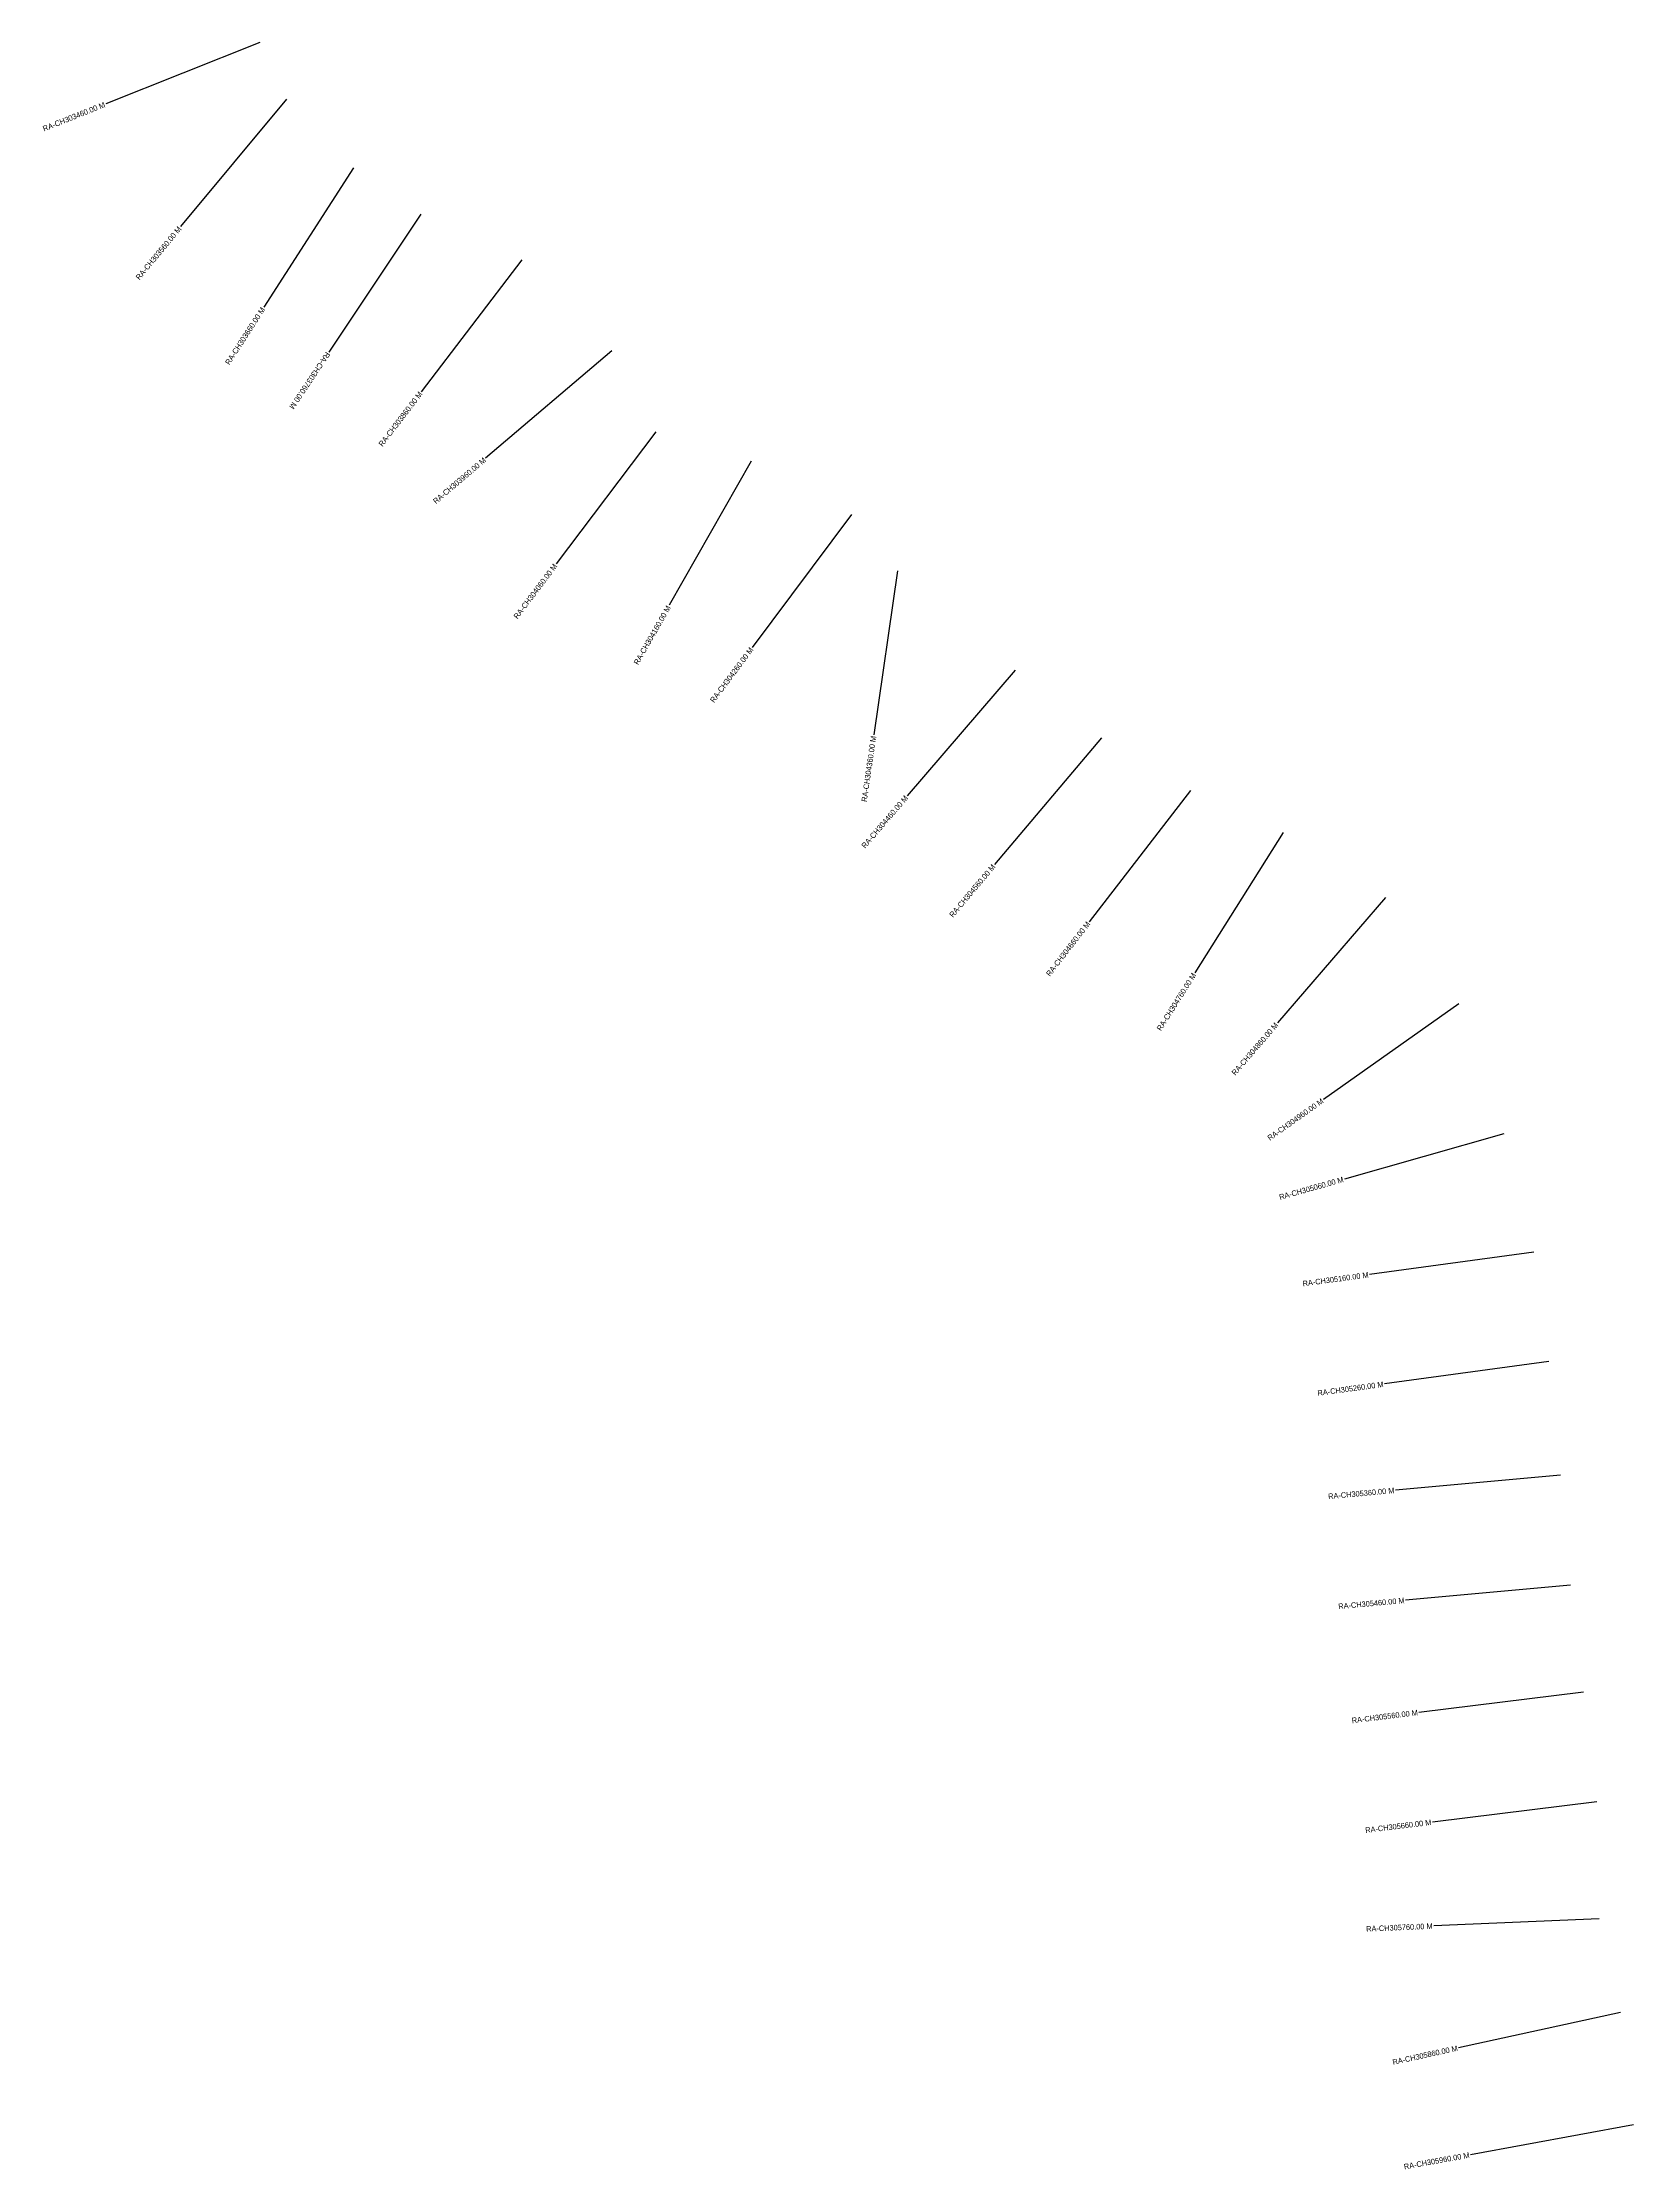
# Model space of a CAD drawing. Header units: metres. Extents: x 283146 to 296257, y 2012441 to 2016346.
# Drawn here: x 284922 to 286362, y 2012441 to 2014367 of the extents above; entities that cross this region are included whole.
import ezdxf
from ezdxf.enums import TextEntityAlignment as Align

# ---------------------------------------------------------------- set-up
doc = ezdxf.new("R2010")
doc.units = ezdxf.units.M
doc.layers.add('CS', color=134, linetype='Continuous')
doc.layers.add('CSMark', color=6, linetype='Continuous')

msp = doc.modelspace()

# ---------------------------------------------------------------- linework, layer by layer
at = {"layer": 'CS'}
for p, q in [((285118.5, 2014366.8), (284979.2, 2014311.2)), ((285142.6, 2014315.5), (285046.8, 2014200.1)), ((285203.4, 2014253.3), (285122.1, 2014127.2)), ((285264.3, 2014211.4), (285181.1, 2014086.6)), ((285355.8, 2014169.9), (285264.8, 2014050.7)), ((285437.2, 2014087.6), (285323, 2013990.4)), ((285477.2, 2014014.4), (285386.8, 2013894.8)), ((285563.4, 2013987.8), (285489.2, 2013857.4)), ((285654.3, 2013939.4), (285564.4, 2013819.2)), ((285695.8, 2013888.4), (285674.3, 2013740)), ((285802.4, 2013798.6), (285704.5, 2013684.9)), ((285880.4, 2013737.2), (285783.6, 2013622.6)), ((285961.1, 2013689.5), (285869.3, 2013570.9)), ((286044.9, 2013651.5), (285964.9, 2013524.6)), ((286137.7, 2013592.8), (286039.7, 2013479.2)), ((286203.8, 2013496.6), (286081.4, 2013409.8)), ((286244.7, 2013378.7), (286100.4, 2013337.9)), ((286271.8, 2013271.7), (286123.2, 2013251.5)), ((286285.3, 2013172.7), (286136.7, 2013152.4)), ((286296, 2013069.9), (286146.6, 2013056.2)), ((286305.1, 2012970.4), (286155.8, 2012956.6)), ((286316.7, 2012873.3), (286167.8, 2012855.1)), ((286328.9, 2012774), (286180, 2012755.8)), ((286331.1, 2012668.3), (286181.2, 2012661.8)), ((286350.3, 2012583.4), (286203.7, 2012551.5)), ((286362, 2012481.7), (286214.5, 2012454.7))]:
    msp.add_line(p, q, dxfattribs=at)

# ---------------------------------------------------------------- texts
at = {"layer": 'CSMark'}
for s, rotation, p in [('RA-CH303460.00 M', 21.7562, (284978.3, 2014310.8)), ('RA-CH303560.00 M', 50.2845, (285046.2, 2014199.3)), ('RA-CH303660.00 M', 57.1782, (285121.6, 2014126.4)), ('RA-CH303860.00 M', 52.6329, (285264.2, 2014049.9)), ('RA-CH303960.00 M', 40.3999, (285322.3, 2013989.7)), ('RA-CH304060.00 M', 52.9021, (285386.2, 2013894)), ('RA-CH304160.00 M', 60.361, (285488.7, 2013856.5)), ('RA-CH304260.00 M', 53.2092, (285563.8, 2013818.4)), ('RA-CH304360.00 M', 81.7513, (285674.2, 2013739)), ('RA-CH304460.00 M', 49.2924, (285703.9, 2013684.1)), ('RA-CH304560.00 M', 49.8216, (285783, 2013621.9)), ('RA-CH304660.00 M', 52.2664, (285868.7, 2013570.1)), ('RA-CH304760.00 M', 57.75, (285964.4, 2013523.8)), ('RA-CH304860.00 M', 49.2185, (286039, 2013478.5)), ('RA-CH304960.00 M', 35.3365, (286080.6, 2013409.3)), ('RA-CH305060.00 M', 15.7561, (286099.4, 2013337.7)), ('RA-CH305160.00 M', 7.7684, (286122.2, 2013251.3)), ('RA-CH305260.00 M', 7.7684, (286135.7, 2013152.2)), ('RA-CH305360.00 M', 5.2563, (286145.6, 2013056.1)), ('RA-CH305460.00 M', 5.2563, (286154.8, 2012956.5)), ('RA-CH305560.00 M', 6.9767, (286166.8, 2012855)), ('RA-CH305660.00 M', 6.9767, (286179, 2012755.7)), ('RA-CH305760.00 M', 2.4996, (286180.2, 2012661.7)), ('RA-CH305860.00 M', 12.2898, (286202.8, 2012551.2)), ('RA-CH305960.00 M', 10.3605, (286213.5, 2012454.5))]:
    msp.add_text(s, height=5, rotation=rotation, dxfattribs=at).set_placement(p, align=Align.MIDDLE_RIGHT)
msp.add_text('RA-CH303760.00 M', height=5, rotation=236.3122, dxfattribs=at).set_placement((285180.5, 2014085.8), align=Align.MIDDLE_LEFT)

doc.saveas('drawing.dxf')
